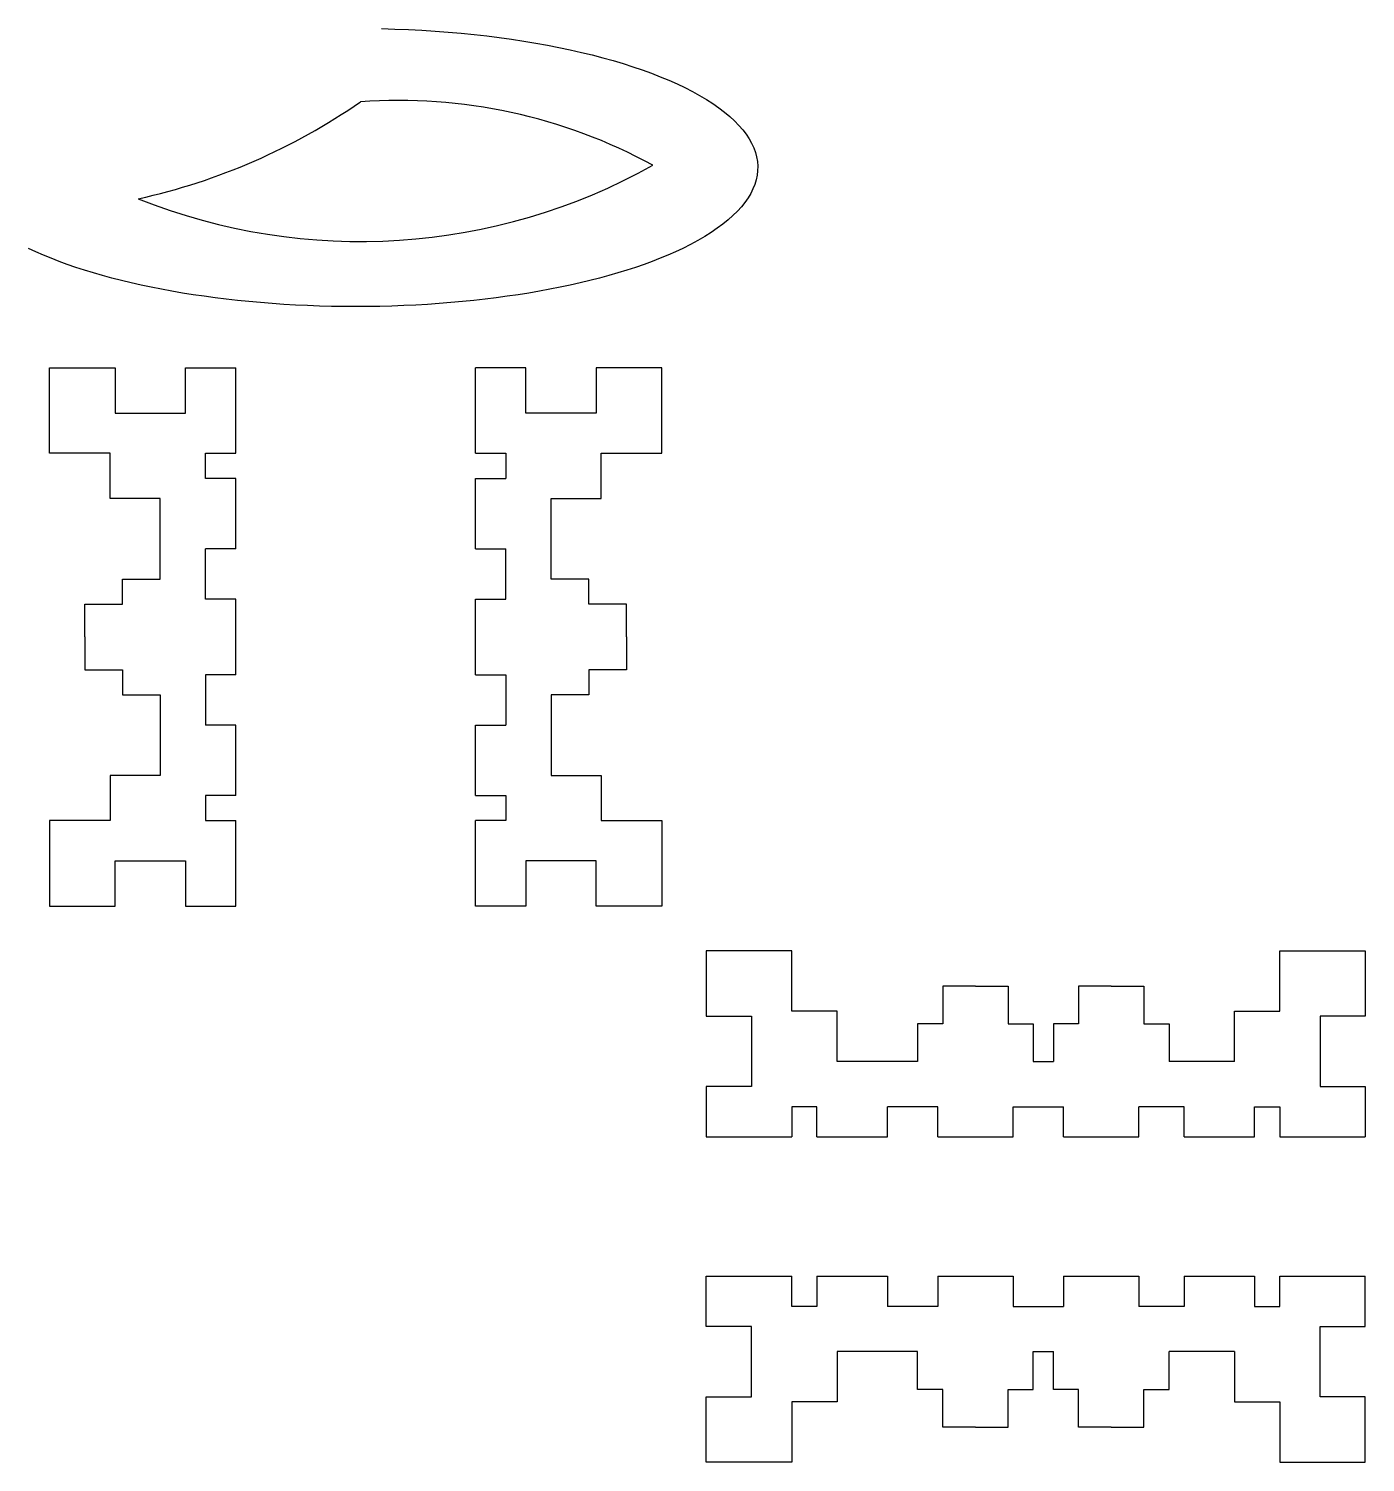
# Model space of a CAD drawing. Header units: inches. Extents: x 1205 to 3641, y 577 to 2028.
# Drawn here: x 2674 to 3205, y 577 to 1147 of the extents above; entities that cross this region are included whole.
import ezdxf

# ---------------------------------------------------------------- set-up
doc = ezdxf.new("R2010")
doc.units = ezdxf.units.IN
doc.header["$MEASUREMENT"] = 0
for name, color, linetype in [('03 FOUNDATIONS', 5, 'Continuous'), ('20 CURBS AND WALKWAYS', 254, 'Continuous'), ('21 LANDSCAPE', 3, 'Continuous'), ('22 LAKE', 5, 'Continuous')]:
    doc.layers.add(name, color=color, linetype=linetype)

msp = doc.modelspace()

# ---------------------------------------------------------------- linework, layer by layer
at = {"layer": '03 FOUNDATIONS'}
for p, q in [((2681.99, 978.36), (2681.99, 1012.36)), ((2681.99, 1012.36), (2707.99, 1012.36)), ((2707.99, 1012.36), (2707.99, 994.36)), ((2735.99, 994.36), (2735.99, 1012.36)), ((2735.99, 1012.36), (2755.99, 1012.36)), ((2755.99, 978.36), (2755.99, 1012.36)), ((2871.31, 1012.36), (2851.31, 1012.36)), ((2851.31, 978.36), (2851.31, 1012.36)), ((2871.31, 994.36), (2871.31, 1012.36)), ((2899.31, 1012.36), (2899.31, 994.36)), ((2925.31, 1012.36), (2899.31, 1012.36)), ((2925.31, 978.36), (2925.31, 1012.36)), ((2707.99, 994.36), (2735.99, 994.36)), ((2899.31, 994.36), (2871.31, 994.36)), ((2705.99, 978.36), (2681.99, 978.36)), ((2705.99, 960.36), (2705.99, 978.36)), ((2743.99, 968.36), (2743.99, 978.36)), ((2743.99, 978.36), (2755.99, 978.36)), ((2851.31, 978.36), (2863.31, 978.36)), ((2863.31, 978.36), (2863.31, 968.36)), ((2901.31, 978.36), (2925.31, 978.36)), ((2901.31, 960.36), (2901.31, 978.36)), ((2755.99, 968.36), (2743.99, 968.36)), ((2755.99, 968.36), (2743.99, 968.36)), ((2755.99, 940.36), (2755.99, 968.36)), ((2851.31, 940.36), (2851.31, 968.36)), ((2851.31, 968.36), (2863.31, 968.36)), ((2725.99, 960.36), (2705.99, 960.36)), ((2725.99, 928.36), (2725.99, 960.36)), ((2881.31, 928.36), (2881.31, 960.36)), ((2881.31, 960.36), (2901.31, 960.36)), ((2755.99, 940.36), (2743.99, 940.36)), ((2743.99, 920.36), (2743.99, 940.36)), ((2851.31, 940.36), (2863.31, 940.36)), ((2863.31, 920.36), (2863.31, 940.36)), ((2710.99, 918.36), (2710.99, 928.36)), ((2710.99, 928.36), (2725.99, 928.36)), ((2896.31, 928.36), (2881.31, 928.36)), ((2896.31, 918.36), (2896.31, 928.36)), ((2695.99, 905.36), (2695.99, 918.36)), ((2695.99, 918.36), (2710.99, 918.36)), ((2755.99, 920.36), (2743.99, 920.36)), ((2755.99, 890.36), (2755.99, 920.36)), ((2851.31, 890.36), (2851.31, 920.36)), ((2851.31, 920.36), (2863.31, 920.36)), ((2911.31, 918.36), (2896.31, 918.36)), ((2911.31, 905.36), (2911.31, 918.36)), ((2695.99, 905.36), (2695.99, 892.36)), ((2911.31, 905.36), (2911.31, 892.36)), ((2695.99, 892.36), (2710.99, 892.36)), ((2710.99, 892.36), (2710.99, 882.36)), ((2743.99, 890.36), (2743.99, 870.36)), ((2755.99, 890.36), (2743.99, 890.36)), ((2851.31, 890.36), (2863.31, 890.36)), ((2863.31, 890.36), (2863.31, 870.36)), ((2911.31, 892.36), (2896.31, 892.36)), ((2896.31, 892.36), (2896.31, 882.36)), ((2710.99, 882.36), (2725.99, 882.36)), ((2725.99, 882.36), (2725.99, 850.36)), ((2896.31, 882.36), (2881.31, 882.36)), ((2881.31, 882.36), (2881.31, 850.36)), ((2755.99, 870.36), (2743.99, 870.36)), ((2755.99, 842.36), (2755.99, 870.36)), ((2851.31, 842.36), (2851.31, 870.36)), ((2851.31, 870.36), (2863.31, 870.36)), ((2725.99, 850.36), (2705.99, 850.36)), ((2705.99, 850.36), (2705.99, 832.36)), ((2881.31, 850.36), (2901.31, 850.36)), ((2901.31, 850.36), (2901.31, 832.36)), ((2743.99, 842.36), (2743.99, 832.36)), ((2755.99, 842.36), (2743.99, 842.36)), ((2851.31, 842.36), (2863.31, 842.36)), ((2863.31, 842.36), (2863.31, 832.36)), ((2705.99, 832.36), (2681.99, 832.36)), ((2681.99, 832.36), (2681.99, 798.36)), ((2743.99, 832.36), (2755.99, 832.36)), ((2755.99, 798.36), (2755.99, 832.36)), ((2851.31, 798.36), (2851.31, 832.36)), ((2863.31, 832.36), (2851.31, 832.36)), ((2901.31, 832.36), (2925.31, 832.36)), ((2925.31, 832.36), (2925.31, 798.36)), ((2707.99, 798.36), (2707.99, 816.36)), ((2707.99, 816.36), (2735.99, 816.36)), ((2735.99, 816.36), (2735.99, 798.36)), ((2899.31, 816.36), (2871.31, 816.36)), ((2871.31, 816.36), (2871.31, 798.36)), ((2899.31, 798.36), (2899.31, 816.36)), ((2681.99, 798.36), (2707.99, 798.36)), ((2735.99, 798.36), (2755.99, 798.36)), ((2871.31, 798.36), (2851.31, 798.36)), ((2925.31, 798.36), (2899.31, 798.36)), ((2977.04, 780.63), (2943.04, 780.63)), ((2943.04, 780.63), (2943.04, 754.63)), ((2977.04, 756.63), (2977.04, 780.63)), ((3171.04, 756.63), (3171.04, 780.63)), ((3171.04, 780.63), (3205.04, 780.63)), ((3205.04, 780.63), (3205.04, 754.63)), ((3050.04, 766.63), (3037.04, 766.63)), ((3037.04, 766.63), (3037.04, 751.63)), ((3050.04, 766.63), (3063.04, 766.63)), ((3063.04, 766.63), (3063.04, 751.63)), ((3104.04, 766.63), (3091.04, 766.63)), ((3091.04, 766.63), (3091.04, 751.63)), ((3104.04, 766.63), (3117.04, 766.63)), ((3117.04, 766.63), (3117.04, 751.63)), ((2943.04, 754.63), (2961.04, 754.63)), ((2961.04, 754.63), (2961.04, 726.63)), ((2995.04, 756.63), (2977.04, 756.63)), ((2995.04, 736.63), (2995.04, 756.63)), ((3153.04, 736.63), (3153.04, 756.63)), ((3153.04, 756.63), (3171.04, 756.63)), ((3205.04, 754.63), (3187.04, 754.63)), ((3187.04, 754.63), (3187.04, 726.63)), ((3037.04, 751.63), (3027.04, 751.63)), ((3027.04, 751.63), (3027.04, 736.63)), ((3063.04, 751.63), (3073.04, 751.63)), ((3073.04, 751.63), (3073.04, 736.63)), ((3091.04, 751.63), (3081.04, 751.63)), ((3081.04, 751.63), (3081.04, 736.63)), ((3117.04, 751.63), (3127.04, 751.63)), ((3127.04, 751.63), (3127.04, 736.63)), ((3027.04, 736.63), (2995.04, 736.63)), ((3073.04, 736.63), (3081.04, 736.63)), ((3153.04, 736.63), (3127.04, 736.63)), ((2961.04, 726.63), (2943.04, 726.63)), ((2943.04, 726.63), (2943.04, 706.63)), ((3187.04, 726.63), (3205.04, 726.63)), ((3205.04, 726.63), (3205.04, 706.63)), ((2987.04, 718.63), (2977.04, 718.63)), ((2977.04, 718.63), (2977.04, 706.63)), ((2987.04, 706.63), (2987.04, 718.63)), ((3035.04, 718.63), (3015.04, 718.63)), ((3015.04, 706.63), (3015.04, 718.63)), ((3035.04, 706.63), (3035.04, 718.63)), ((3065.04, 718.63), (3085.04, 718.63)), ((3065.04, 706.63), (3065.04, 718.63)), ((3085.04, 706.63), (3085.04, 718.63)), ((3115.04, 706.63), (3115.04, 718.63)), ((3133.04, 718.63), (3115.04, 718.63)), ((3133.04, 706.63), (3133.04, 718.63)), ((3161.04, 706.63), (3161.04, 718.63)), ((3161.04, 718.63), (3171.04, 718.63)), ((3161.04, 706.63), (3161.04, 718.63)), ((3171.04, 718.63), (3171.04, 706.63)), ((2943.04, 706.63), (2977.04, 706.63)), ((2987.04, 706.63), (3015.04, 706.63)), ((3035.04, 706.63), (3065.04, 706.63)), ((3085.04, 706.63), (3115.04, 706.63)), ((3133.04, 706.63), (3161.04, 706.63)), ((3171.04, 706.63), (3205.04, 706.63)), ((2943.04, 631.31), (2943.04, 651.31)), ((2943.04, 651.31), (2977.04, 651.31)), ((2977.04, 639.31), (2977.04, 651.31)), ((2987.04, 651.31), (3015.04, 651.31)), ((2987.04, 651.31), (2987.04, 639.31)), ((3015.04, 651.31), (3015.04, 639.31)), ((3035.04, 651.31), (3065.04, 651.31)), ((3035.04, 651.31), (3035.04, 639.31)), ((3065.04, 651.31), (3065.04, 639.31)), ((3085.04, 651.31), (3115.04, 651.31)), ((3085.04, 651.31), (3085.04, 639.31)), ((3115.04, 651.31), (3115.04, 639.31)), ((3133.04, 651.31), (3161.04, 651.31)), ((3133.04, 651.31), (3133.04, 639.31)), ((3161.04, 651.31), (3161.04, 639.31)), ((3161.04, 651.31), (3161.04, 639.31)), ((3171.04, 651.31), (3205.04, 651.31)), ((3171.04, 639.31), (3171.04, 651.31)), ((3205.04, 631.31), (3205.04, 651.31)), ((2987.04, 639.31), (2977.04, 639.31)), ((3035.04, 639.31), (3015.04, 639.31)), ((3065.04, 639.31), (3085.04, 639.31)), ((3133.04, 639.31), (3115.04, 639.31)), ((3161.04, 639.31), (3171.04, 639.31)), ((2961.04, 631.31), (2943.04, 631.31)), ((2961.04, 603.31), (2961.04, 631.31)), ((3187.04, 603.31), (3187.04, 631.31)), ((3187.04, 631.31), (3205.04, 631.31)), ((3027.04, 621.31), (2995.04, 621.31)), ((2995.04, 621.31), (2995.04, 601.31)), ((3027.04, 606.31), (3027.04, 621.31)), ((3073.04, 606.31), (3073.04, 621.31)), ((3073.04, 621.31), (3081.04, 621.31)), ((3081.04, 606.31), (3081.04, 621.31)), ((3127.04, 606.31), (3127.04, 621.31)), ((3153.04, 621.31), (3127.04, 621.31)), ((3153.04, 621.31), (3153.04, 601.31)), ((3037.04, 606.31), (3027.04, 606.31)), ((3037.04, 591.31), (3037.04, 606.31)), ((3063.04, 591.31), (3063.04, 606.31)), ((3063.04, 606.31), (3073.04, 606.31)), ((3091.04, 606.31), (3081.04, 606.31)), ((3091.04, 591.31), (3091.04, 606.31)), ((3117.04, 591.31), (3117.04, 606.31)), ((3117.04, 606.31), (3127.04, 606.31)), ((2943.04, 577.31), (2943.04, 603.31)), ((2943.04, 603.31), (2961.04, 603.31)), ((2977.04, 601.31), (2977.04, 577.31)), ((2995.04, 601.31), (2977.04, 601.31)), ((3153.04, 601.31), (3171.04, 601.31)), ((3171.04, 601.31), (3171.04, 577.31)), ((3205.04, 603.31), (3187.04, 603.31)), ((3205.04, 577.31), (3205.04, 603.31)), ((3050.04, 591.31), (3037.04, 591.31)), ((3050.04, 591.31), (3063.04, 591.31)), ((3104.04, 591.31), (3091.04, 591.31)), ((3104.04, 591.31), (3117.04, 591.31)), ((2977.04, 577.31), (2943.04, 577.31)), ((3171.04, 577.31), (3205.04, 577.31))]:
    msp.add_line(p, q, dxfattribs=at)
at = {"layer": '20 CURBS AND WALKWAYS', "extrusion": (0, 0, -1)}
for start_param, end_param in [(-1.506802, 0.621052), (0.621052, 2.520541), (0.621052, 2.520541), (0.621052, 2.520541), (0.621052, 2.520541), (0.621052, 2.520541), (0.621052, 2.520541), (0.621052, 2.520541), (0.621052, 2.520541), (0.621052, 2.520541), (0.621052, 2.520541), (0.621052, 2.520541), (0.621052, 2.520541), (0.621052, 2.520541), (0.621052, 2.520541), (0.621052, 2.520541), (0.621052, 2.520541), (0.621052, 2.520541), (0.621052, 2.520541), (0.621052, 2.520541)]:
    msp.add_ellipse((2803.65, 1091.97), major_axis=(159.85, 0), ratio=0.345896, start_param=start_param, end_param=end_param, dxfattribs=at)
at = {"layer": '21 LANDSCAPE', "extrusion": (0, 0, -1)}
for start_param, end_param in [(-1.506802, 0.621052), (-1.506802, 0.621052), (-1.506802, 0.621052), (-1.506802, 0.621052), (-1.506802, 0.621052), (-1.506802, 0.621052), (-1.506802, 0.621052), (-1.506802, 0.621052), (-1.506802, 0.621052), (-1.506802, 0.621052), (-1.506802, 0.621052), (-1.506802, 0.621052), (-1.506802, 0.621052), (0.621052, 2.520541), (0.621052, 2.520541), (0.621052, 2.520541), (0.621052, 2.520541), (0.621052, 2.520541), (0.621052, 2.520541), (0.621052, 2.520541), (0.621052, 2.520541), (0.621052, 2.520541), (0.621052, 2.520541), (0.621052, 2.520541), (0.621052, 2.520541), (0.621052, 2.520541)]:
    msp.add_ellipse((2803.65, 1091.97), major_axis=(159.85, 0), ratio=0.345896, start_param=start_param, end_param=end_param, dxfattribs=at)
at = {"layer": '21 LANDSCAPE', "color": 57, "extrusion": (0, 0, -1)}
for start_param, end_param in [(-1.506802, 0.621052), (0.621052, 2.520541)]:
    msp.add_ellipse((2803.65, 1091.97), major_axis=(159.85, 0), ratio=0.345896, start_param=start_param, end_param=end_param, dxfattribs=at)
at = {"layer": '21 LANDSCAPE', "color": 45, "extrusion": (0, 0, -1)}
for start_param, end_param in [(-1.506802, 0.621052), (-1.506802, 0.621052), (-1.506802, 0.621052), (-1.506802, 0.621052), (0.621052, 2.520541), (0.621052, 2.520541), (0.621052, 2.520541)]:
    msp.add_ellipse((2803.65, 1091.97), major_axis=(159.85, 0), ratio=0.345896, start_param=start_param, end_param=end_param, dxfattribs=at)
at = {"layer": '22 LAKE'}
for centre, radius, start, end in [((2664.36, 1321.29), 247.44, 282.3421, 304.7847), ((2820.85, 907.85), 210.77, 61.3779, 94.1705), ((2805.61, 1300.4), 237.85, 248.1919, 299.2474)]:
    msp.add_arc(centre, radius, start, end, dxfattribs=at)

doc.saveas('drawing.dxf')
